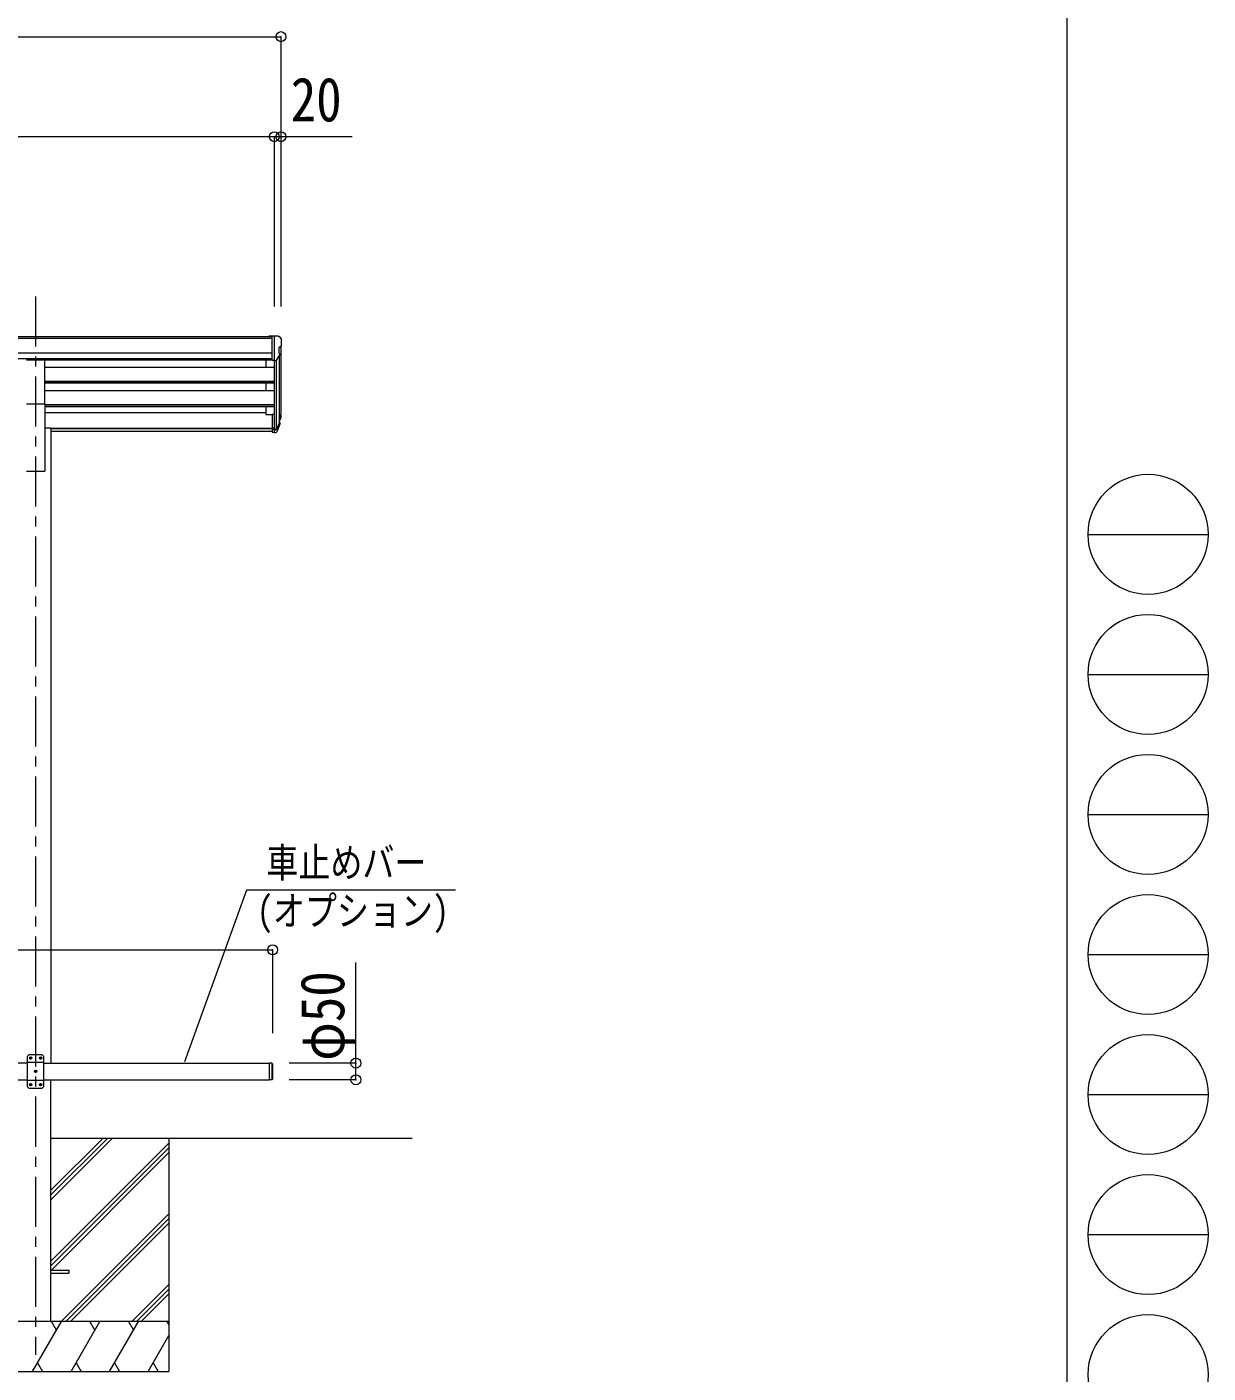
# Model space of a CAD drawing. Units: millimetres at full size, sheet at 1:30; details may follow other scales. Extents: x -8432 to 8432, y -5820 to 5820.
# Drawn here: x 4888 to 8432, y -3565 to 472 of the extents above; entities that cross this region are included whole.
import ezdxf
from ezdxf.enums import TextEntityAlignment as Align

# ---------------------------------------------------------------- set-up
doc = ezdxf.new("R2010")
doc.units = ezdxf.units.MM
doc.header["$LTSCALE"] = 30
doc.header["$PDMODE"] = 32
doc.header["$PDSIZE"] = 30
doc.linetypes.add('CHAIN1', pattern=[8, 5, -1, 1, -1])
for name, color, linetype, lineweight in [('0-0_0', 7, 'Continuous', 9), ('0-1_本体', 5, 'CHAIN1', 9), ('0-3_ELV2', 4, 'Continuous', 9), ('0-6_OTH_LINE', 6, 'Continuous', 9), ('0-7_SHAPE', 7, 'Continuous', 9), ('F-0_240', 7, 'Continuous', 9)]:
    doc.layers.add(name, color=color, linetype=linetype, lineweight=lineweight)
doc.styles.add('ＭＳ ゴシック', font='')
doc.styles.get('ＭＳ ゴシック').set_extended_font_data('MS Gothic')

msp = doc.modelspace()

# ---------------------------------------------------------------- linework, layer by layer
at = {"layer": '0-0_0'}
for p, q in [((4959.16, -2860.82), (6044.2, -2860.82)), ((4959.16, -3046.45), (5144.79, -2860.82)), ((4959.16, -3032.3), (5130.65, -2860.82)), ((4959.16, -3018.16), (5116.51, -2860.82)), ((5313.96, -2860.82), (5313.96, -3560.82)), ((4959.16, -3230.29), (5313.96, -2875.5)), ((4959.16, -3244.44), (5313.96, -2889.64)), ((4961.42, -3256.32), (5313.96, -2903.78)), ((4990.77, -3410.82), (5313.96, -3087.63)), ((5004.91, -3410.82), (5313.96, -3101.77)), ((5019.05, -3410.82), (5313.96, -3115.91)), ((5202.9, -3410.82), (5313.96, -3299.76)), ((5217.04, -3410.82), (5313.96, -3313.9)), ((5231.19, -3410.82), (5313.96, -3328.04)), ((5313.96, -3410.82), (4513.96, -3410.82)), ((4905.12, -3560.82), (4991.72, -3410.82)), ((4976.72, -3436.8), (4961.72, -3410.82)), ((5020.59, -3560.82), (5107.19, -3410.82)), ((5092.19, -3436.8), (5077.19, -3410.82)), ((5136.06, -3560.82), (5222.66, -3410.82)), ((5192.66, -3410.82), (5207.66, -3436.8)), ((5308.13, -3410.82), (5313.96, -3420.92)), ((5251.53, -3560.82), (5313.96, -3452.68)), ((4920.12, -3534.84), (4935.12, -3560.82)), ((5035.59, -3534.84), (5050.59, -3560.82)), ((5151.06, -3534.84), (5166.05, -3560.82)), ((5266.53, -3534.84), (5281.52, -3560.82)), ((4513.96, -3560.82), (5313.96, -3560.82))]:
    msp.add_line(p, q, dxfattribs=at)
at = {"layer": '0-1_本体'}
msp.add_line((4914.16, -336.41), (4914.16, -3510.82), dxfattribs=at)
at = {"layer": '0-3_ELV2'}
for p, q in [((5623.66, -457.42), (2782.66, -457.42)), ((5623.66, -462.64), (2782.66, -462.64)), ((5623.66, -455.82), (5613.66, -455.91)), ((5613.66, -457.42), (5613.66, -455.91)), ((5623.66, -527.8), (5623.66, -455.82)), ((5642.16, -455.82), (5623.66, -455.82)), ((5630.16, -455.82), (5630.16, -689.54)), ((5642.16, -455.82), (5644.49, -455.96)), ((5645.25, -456.38), (5649.32, -462.19)), ((5652.16, -465.19), (5652.16, -465.82)), ((5623.66, -506.17), (2772.66, -506.17)), ((5623.66, -524.02), (2772.66, -524.02)), ((5637.79, -526.99), (5646.79, -511.4)), ((5644.16, -490.33), (5644.16, -506.61)), ((5649.63, -487), (5644.31, -490.07)), ((5645.19, -514.16), (5645.19, -715.89)), ((5650.16, -486.39), (5650.16, -689.18)), ((4886.66, -526.45), (4941.66, -526.45)), ((4941.66, -658.25), (4941.66, -526.45)), ((5623.66, -527.27), (4941.66, -527.27)), ((5630.16, -549.33), (4941.66, -549.33)), ((5605.16, -527.27), (5605.16, -549.33)), ((5623.66, -527.8), (5630.16, -527.8)), ((5630.16, -528.8), (5635.37, -528.48)), ((5636.16, -528.33), (5636.17, -734.32)), ((5630.16, -591.21), (4941.66, -591.21)), ((5630.16, -592.71), (4941.66, -592.71)), ((5630.16, -597.02), (4941.66, -597.02)), ((5605.16, -597.02), (5605.16, -619.44)), ((5630.16, -619.44), (4941.66, -619.44)), ((4886.66, -658.25), (4941.66, -658.25)), ((4941.66, -658.25), (4941.66, -860.82)), ((5630.16, -661.31), (4941.66, -661.31)), ((5630.16, -662.81), (4941.66, -662.81)), ((5630.16, -667.13), (4941.66, -667.13)), ((5605.16, -685.23), (4941.66, -685.23)), ((5605.16, -667.13), (5605.16, -690.17)), ((5605.16, -690.17), (5623.66, -690.17)), ((5623.66, -689.54), (5623.66, -743.57)), ((5623.66, -689.54), (5630.16, -689.54)), ((5630.16, -689.54), (5630.16, -744.31)), ((5636.59, -733.89), (5644.35, -718.49)), ((5645.8, -718.85), (5637.6, -735.02)), ((5646.41, -719.41), (5637.6, -742.96)), ((5648.46, -702.35), (5645.19, -709.42)), ((5649.07, -703.73), (5645.19, -711.68)), ((5646.75, -715.01), (5646.41, -719.41)), ((4959.36, -731.82), (4941.66, -731.82)), ((4959.36, -731.82), (4959.36, -2635.82)), ((5623.66, -732.24), (4959.36, -732.24)), ((5623.66, -733.64), (4959.36, -733.64)), ((5623.66, -741.33), (4959.36, -741.33)), ((5623.66, -729.67), (5630.16, -729.67)), ((5623.66, -734.55), (5630.16, -734.55)), ((5623.66, -743.57), (5630.16, -743.57)), ((5630.16, -734.57), (5635.3, -734.57)), ((5630.16, -736.38), (5635.01, -736.38)), ((5630.16, -744.31), (5635.01, -744.31)), ((4886.66, -860.82), (4941.66, -860.82)), ((4894.16, -2610.82), (4889.16, -2615.82)), ((4889.16, -2615.82), (4889.16, -2705.82)), ((4934.16, -2610.82), (4894.16, -2610.82)), ((4897.9, -2620.4), (4897.06, -2620.4)), ((4900.42, -2621.24), (4901.26, -2621.24)), ((4927.9, -2620.4), (4927.06, -2620.4)), ((4930.42, -2621.24), (4931.26, -2621.24)), ((4934.16, -2610.82), (4939.16, -2615.82)), ((4939.16, -2705.82), (4939.16, -2615.82)), ((4889.16, -2635.82), (3507.16, -2635.82)), ((4939.16, -2633.52), (4889.16, -2633.52)), ((4912.9, -2660.4), (4912.06, -2660.4)), ((4915.42, -2661.24), (4916.26, -2661.24)), ((4939.16, -2635.82), (5615.16, -2635.82)), ((5615.16, -2635.82), (5615.16, -2685.82)), ((5623.16, -2635.82), (5615.16, -2635.82)), ((5623.16, -2635.82), (5623.16, -2685.82)), ((5625.16, -2637.82), (5623.16, -2635.82)), ((5625.16, -2637.82), (5625.16, -2683.82)), ((3507.16, -2685.82), (4889.16, -2685.82)), ((4939.16, -2688.12), (4889.16, -2688.12)), ((4897.9, -2700.4), (4897.06, -2700.4)), ((4900.42, -2701.24), (4901.26, -2701.24)), ((4927.9, -2700.4), (4927.06, -2700.4)), ((4930.42, -2701.24), (4931.26, -2701.24)), ((4939.16, -2685.82), (5615.16, -2685.82)), ((4959.16, -2685.82), (4959.16, -3410.82)), ((5623.16, -2685.82), (5615.16, -2685.82)), ((5625.16, -2683.82), (5623.16, -2685.82)), ((4894.16, -2710.82), (4889.16, -2705.82)), ((4894.16, -2710.82), (4934.16, -2710.82)), ((4934.16, -2710.82), (4939.16, -2705.82)), ((4959.16, -3256.32), (5013.96, -3256.32)), ((4959.16, -3265.32), (5013.96, -3265.32)), ((5013.96, -3256.32), (5013.96, -3265.32))]:
    msp.add_line(p, q, dxfattribs=at)
for points in [[(4897.06, -2620.4), (4897.06, -2621.24), (4897.9, -2621.24)], [(4899.58, -2619.56), (4899.58, -2618.72), (4898.74, -2618.72), (4898.74, -2619.56)], [(4898.74, -2622.08), (4898.74, -2622.92), (4899.58, -2622.92), (4899.58, -2622.08)], [(4901.26, -2621.24), (4901.26, -2620.4), (4900.42, -2620.4)], [(4927.06, -2620.4), (4927.06, -2621.24), (4927.9, -2621.24)], [(4929.58, -2619.56), (4929.58, -2618.72), (4928.74, -2618.72), (4928.74, -2619.56)], [(4928.74, -2622.08), (4928.74, -2622.92), (4929.58, -2622.92), (4929.58, -2622.08)], [(4931.26, -2621.24), (4931.26, -2620.4), (4930.42, -2620.4)], [(4912.06, -2660.4), (4912.06, -2661.24), (4912.9, -2661.24)], [(4914.58, -2659.56), (4914.58, -2658.72), (4913.74, -2658.72), (4913.74, -2659.56)], [(4913.74, -2662.08), (4913.74, -2662.92), (4914.58, -2662.92), (4914.58, -2662.08)], [(4916.26, -2661.24), (4916.26, -2660.4), (4915.42, -2660.4)], [(4897.06, -2700.4), (4897.06, -2701.24), (4897.9, -2701.24)], [(4899.58, -2699.56), (4899.58, -2698.72), (4898.74, -2698.72), (4898.74, -2699.56)], [(4898.74, -2702.08), (4898.74, -2702.92), (4899.58, -2702.92), (4899.58, -2702.08)], [(4901.26, -2701.24), (4901.26, -2700.4), (4900.42, -2700.4)], [(4927.06, -2700.4), (4927.06, -2701.24), (4927.9, -2701.24)], [(4929.58, -2699.56), (4929.58, -2698.72), (4928.74, -2698.72), (4928.74, -2699.56)], [(4928.74, -2702.08), (4928.74, -2702.92), (4929.58, -2702.92), (4929.58, -2702.08)], [(4931.26, -2701.24), (4931.26, -2700.4), (4930.42, -2700.4)]]:
    msp.add_lwpolyline(points, dxfattribs=at)
for centre in [(4899.16, -2620.82), (4929.16, -2620.82), (4914.16, -2660.82), (4899.16, -2700.82), (4929.16, -2700.82)]:
    msp.add_circle(centre, 3.5, dxfattribs=at)
for centre, radius, start, end in [((5644.43, -456.96), 1, 35, 86.5), ((5649.16, -465.19), 3, 0, 87), ((5645.26, -482.63), 6.18, 315.00103, 354.2965), ((5450.16, -465.82), 202, 355.05096, 0), ((5644.46, -490.33), 0.3, 120, 180), ((5644.46, -506.61), 0.3, 180, 265.2833), ((5644.19, -509.9), 3, 330, 85.2833), ((5635.19, -525.49), 3, 273.5, 330), ((5619.57, -692.86), 30.41, 341.80266, 352.8448), ((5620.98, -694.61), 29.53, 342.01856, 353.49194), ((4897.9, -2619.56), 0.84, 270, 0), ((4897.9, -2622.08), 0.84, 0, 90), ((4900.42, -2619.56), 0.84, 180, 270), ((4900.42, -2622.08), 0.84, 90, 180), ((4927.9, -2619.56), 0.84, 270, 0), ((4927.9, -2622.08), 0.84, 0, 90), ((4930.42, -2619.56), 0.84, 180, 270), ((4930.42, -2622.08), 0.84, 90, 180), ((4912.9, -2659.56), 0.84, 270, 0), ((4912.9, -2662.08), 0.84, 0, 90), ((4915.42, -2659.56), 0.84, 180, 270), ((4915.42, -2662.08), 0.84, 90, 180), ((4897.9, -2699.56), 0.84, 270, 0), ((4897.9, -2702.08), 0.84, 0, 90), ((4900.42, -2699.56), 0.84, 180, 270), ((4900.42, -2702.08), 0.84, 90, 180), ((4927.9, -2699.56), 0.84, 270, 0), ((4927.9, -2702.08), 0.84, 0, 90), ((4930.42, -2699.56), 0.84, 180, 270), ((4930.42, -2702.08), 0.84, 90, 180)]:
    msp.add_arc(centre, radius, start, end, dxfattribs=at)
for centre, major_axis, ratio, start_param, end_param in [((5560.24, -694.95), (88.05, 0), 0.90356, 5.9828017, 6.0168888), ((5645.45, -715.01), (-1.3, 0), 0.90356, 2.9359903, 4.9130961), ((5559.53, -698.82), (89.07, 0), 0.90356, 6.0316505, 6.077583), ((5562.3, -688.37), (-87.93, 4.42), 0.541684, 3.060334, 3.2172517), ((5561.51, -695.05), (89.06, 1.43), 0.57596, 6.1985533, 6.3701348), ((5635.01, -733.67), (3, 0), 0.90356, 4.712389, 5.7595865), ((5635.01, -741.6), (-3, 0), 0.90356, 1.5707963, 2.6179939), ((5635.3, -733.22), (1.5, 0), 0.90356, 4.712389, 5.7595865)]:
    msp.add_ellipse(centre, major_axis=major_axis, ratio=ratio, start_param=start_param, end_param=end_param, dxfattribs=at)
at = {"layer": '0-6_OTH_LINE'}
for p, q in [((598.16, 442.58), (5650.16, 442.58)), ((5650.16, 442.58), (5650.16, -367)), ((5630.16, 142.58), (2766.16, 142.58)), ((5630.16, 142.58), (5630.16, -367)), ((5650.16, 142.58), (5630.16, 142.58)), ((5650.16, 142.58), (5650.16, -367)), ((5863.56, 142.58), (5650.16, 142.58)), ((2771.16, -2296.07), (5625.16, -2296.07)), ((5625.16, -2296.07), (5625.16, -2546.07)), ((5875.16, -2635.82), (5875.16, -2334.23)), ((5875.16, -2635.82), (5675.16, -2635.82)), ((5875.16, -2685.82), (5875.16, -2635.82)), ((5875.16, -2685.82), (5675.16, -2685.82))]:
    msp.add_line(p, q, dxfattribs=at)
for p in [(5650.16, 442.58), (5630.16, 142.58), (5650.16, 142.58), (5625.16, -2296.07), (5875.16, -2635.82), (5875.16, -2685.82)]:
    msp.add_point(p, dxfattribs=at)
at = {"layer": '0-7_SHAPE', "color": 6}
msp.add_lwpolyline([(5361.32, -2630.76), (5547.97, -2116.44), (6173.56, -2116.44)], dxfattribs=at)
at = {"layer": 'F-0_240', "color": 5}
msp.add_line((8007.94, 5820), (8007.94, -5820), dxfattribs=at)
at = {"layer": 'F-0_240', "color": 4}
for p, q in [((8072.06, -1050), (8432.06, -1050)), ((8072.06, -1470), (8432.06, -1470)), ((8072.06, -1890), (8432.06, -1890)), ((8072.06, -2310), (8432.06, -2310)), ((8072.06, -2730), (8432.06, -2730)), ((8072.06, -3150), (8432.06, -3150))]:
    msp.add_line(p, q, dxfattribs=at)
for centre in [(8252.05, -1050), (8252.05, -1470), (8252.05, -1890), (8252.05, -2310), (8252.05, -2730), (8252.05, -3150), (8252.05, -3570)]:
    msp.add_circle(centre, 180, dxfattribs=at)

# ---------------------------------------------------------------- texts
at = {"layer": '0-6_OTH_LINE', "color": 7, "style": 'ＭＳ ゴシック', "width": 0.85}
msp.add_text('20', height=132, dxfattribs=at).set_placement((5679.6, 148.75), align=Align.BOTTOM_LEFT)
msp.add_text('φ50', height=132, rotation=90, dxfattribs=at).set_placement((5879.82, -2628.88), align=Align.BOTTOM_LEFT)
at = {"layer": '0-7_SHAPE', "style": 'ＭＳ ゴシック', "width": 0.8}
for s, p in [('車止めバー', (5606.48, -2104.7)), ('(オプション)', (5578.13, -2249.35))]:
    msp.add_text(s, height=87.98, dxfattribs=at).set_placement(p, align=Align.BOTTOM_LEFT)

doc.saveas('drawing.dxf')
